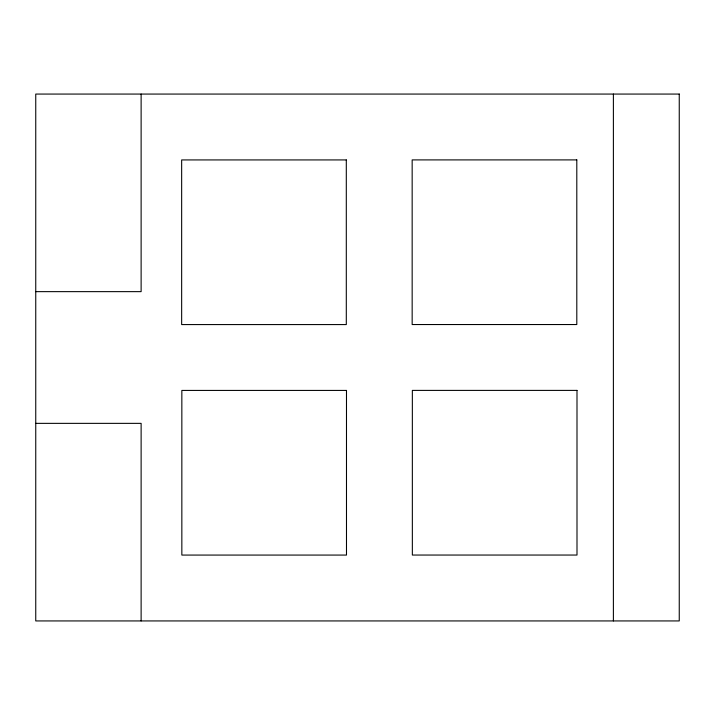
<?xml version="1.0" encoding="UTF-8"?>
<svg xmlns="http://www.w3.org/2000/svg" width="715" height="715" viewBox="0 0 715 715"><rect width="100%" height="100%" fill="white"/><g stroke="black" fill="none" stroke-linecap="round" stroke-linejoin="round"><path stroke-width="1.07" d="M35.75 291.64L141.123 291.64L141.123 94.067M35.75 423.36L141.123 423.36L141.123 620.933M613.39 94.067L613.39 620.933M679.25 94.067L35.75 94.067L35.75 620.933L679.25 620.933L679.25 94.067M346.301 159.928L181.655 159.928L181.655 324.574L346.301 324.574L346.301 159.928M576.799 159.901L412.162 159.901L412.162 324.538L576.799 324.538L576.799 159.901M346.489 390.426L181.842 390.426L181.842 555.072L346.489 555.072L346.489 390.426M576.996 390.399L412.349 390.399L412.349 555.046L576.996 555.046L576.996 390.399"/></g></svg>
